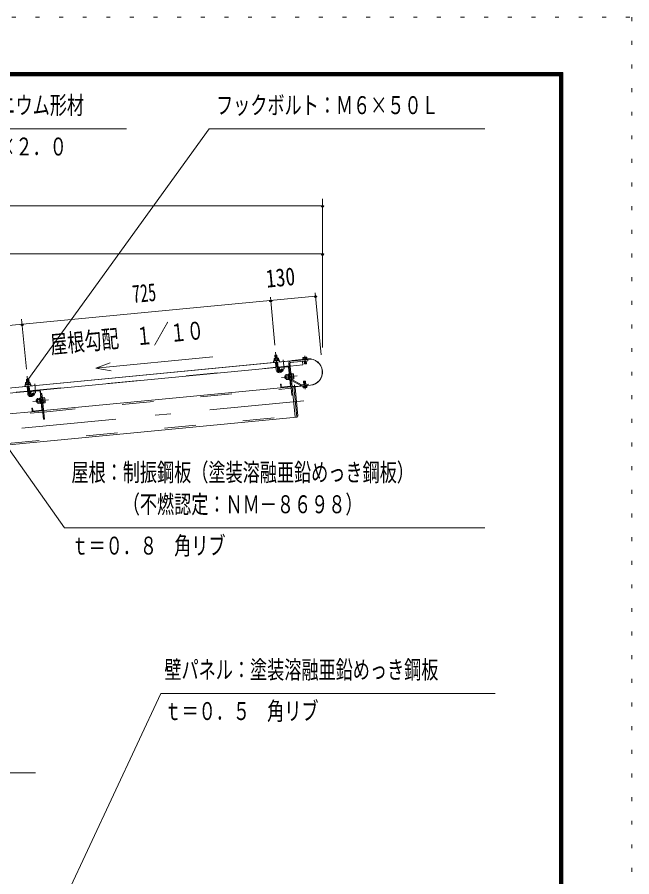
# Model space of a CAD drawing. Units: millimetres, scale not verified. Extents: x -34085 to 34091, y -14700 to 14700.
# Drawn here: x 27845 to 34091, y 5970 to 14700 of the extents above; entities that cross this region are included whole.
import ezdxf
from ezdxf.enums import TextEntityAlignment as Align

# ---------------------------------------------------------------- set-up
doc = ezdxf.new("R2010")
doc.units = ezdxf.units.MM
doc.header["$LTSCALE"] = 80
for name, pattern in [('USER2', [10, 4, -6]), ('USER3', [24, 12, -5, 2, -5]), ('USER4', [3, 0.5, -2.5])]:
    doc.linetypes.add(name, pattern=pattern)
for name, color, linetype, lineweight in [('0-6_2-02BOLD', 7, 'Continuous', 18), ('0-7_2-12HIDDEN', 3, 'USER2', 18), ('0-8_2-22CENTER', 3, 'USER3', 18), ('0-9_2-42THIN', 4, 'Continuous', 18), ('0-A_2-52DIM', 3, 'Continuous', 18), ('0-C_F-F1PAPER', 5, 'Continuous', 18), ('0-D_F-E_J_ADD', 5, 'USER4', 18)]:
    doc.layers.add(name, color=color, linetype=linetype, lineweight=lineweight)
doc.styles.add('ＭＳ ゴシック', font='')
doc.styles.get('ＭＳ ゴシック').set_extended_font_data('MS Gothic')

msp = doc.modelspace()

# ---------------------------------------------------------------- linework, layer by layer
at = {"layer": '0-6_2-02BOLD'}
for p, q in [((30485.46, 11267.53), (30464.56, 11265.51)), ((25308.15, 10698.56), (30801.21, 11227.48)), ((30743.2, 11220.14), (25308.33, 10696.82)), ((30466.83, 11232.98), (30468.55, 11215.13)), ((30471.45, 11193.97), (30478.85, 11117.1)), ((30491.17, 11217.31), (30489.45, 11235.15)), ((30499.76, 11119.12), (30492.35, 11195.98)), ((30617.05, 11186.36), (30669.87, 10637.81)), ((30632.53, 11025.66), (30617.06, 11186.35)), ((30743.52, 11216.82), (30743.02, 11221.87)), ((30760.14, 11230.92), (30758.98, 11243.09)), ((30760.93, 11218.49), (30760.45, 11223.55)), ((30764.4, 11182.1), (30761.99, 11207.34)), ((30780.26, 11232.83), (30779.09, 11245.02)), ((30781.36, 11225.57), (30781.84, 11220.5)), ((27971.4, 10902.25), (30476.3, 11143.45)), ((30475.07, 11156.39), (30495.97, 11158.41)), ((30497.22, 11145.47), (30608.71, 11156.2)), ((30598.09, 11149.55), (30515.87, 11141.63)), ((30622.18, 10957.77), (30604.2, 11144.52)), ((30612.06, 11121.36), (30623.2, 11122.43)), ((27959.64, 11024.31), (27938.73, 11022.31)), ((30569.85, 11059.44), (30572.52, 11031.58)), ((30598.28, 11074.51), (30578.06, 11072.56)), ((30579.32, 11059.49), (30599.53, 11061.43)), ((30602.05, 11035.29), (30581.83, 11033.34)), ((30600.13, 11055.33), (30607.77, 11049.04)), ((30608.44, 11042.07), (30600.79, 11048.36)), ((30610.39, 11021.86), (30603.41, 11021.19)), ((30610.49, 11079.18), (30604.91, 11078.64)), ((30632.79, 11081.33), (30627.21, 11080.8)), ((30728.65, 10958.25), (30634.14, 11008.91)), ((30634.38, 11064.79), (30651.11, 11066.4)), ((30635.82, 11020.71), (30733.93, 10968.13)), ((30653.63, 11040.25), (30636.9, 11038.64)), ((30638.16, 11025.57), (30654.89, 11027.18)), ((27941, 10989.77), (27942.72, 10971.92)), ((27945.63, 10950.75), (27953.02, 10873.89)), ((27949.25, 10913.18), (27970.15, 10915.19)), ((27965.34, 10974.1), (27963.63, 10991.95)), ((27973.93, 10875.9), (27966.53, 10952.77)), ((30628.83, 10947.16), (28114.15, 10705.03)), ((30523.24, 10948.25), (30520.95, 10971.94)), ((30534.93, 10943.75), (30617.15, 10951.66)), ((30669.1, 10948.93), (30826.58, 10964.1)), ((30826.74, 10962.35), (30669.27, 10947.2)), ((30760.2, 10938.04), (30759.04, 10950.22)), ((30779.15, 10952.13), (30780.31, 10939.96)), ((25445.58, 10659.04), (27950.49, 10900.24)), ((28072.26, 10906.34), (27990.05, 10898.41)), ((28072.45, 10831.3), (28052.22, 10829.35)), ((28096.36, 10714.56), (28078.38, 10901.3)), ((28084.66, 10835.97), (28079.08, 10835.43)), ((28097.37, 10879.21), (28086.23, 10878.15)), ((28053.49, 10816.28), (28073.71, 10818.22)), ((28076.23, 10792.07), (28056.01, 10790.13)), ((28074.3, 10812.12), (28081.94, 10805.82)), ((28082.61, 10798.85), (28074.97, 10805.15)), ((28084.56, 10778.65), (28077.59, 10777.98)), ((28125.28, 10823.19), (28108.55, 10821.58)), ((28111.07, 10795.43), (28127.8, 10797.04)), ((28103.01, 10703.95), (25588.33, 10461.82)), ((28009.1, 10700.54), (28091.32, 10708.45))]:
    msp.add_line(p, q, dxfattribs=at)
for points in [[(30488.42, 11236.83), (30485.46, 11267.53), (30483.55, 11269.1), (30466.14, 11267.43), (30464.56, 11265.51), (30467.52, 11234.81)], [(30457.23, 11214.05), (30455.51, 11231.89), (30458.38, 11233.93), (30497.57, 11237.71), (30500.77, 11236.25), (30502.49, 11218.41)], [(30605.91, 11185.29), (30637.22, 10860.06), (30648.36, 10861.14)], [(30620.01, 11155.7), (30748.22, 11168.04), (30744.59, 11205.66)], [(30622.28, 11205.14), (30799.26, 11222.18), (30800.34, 11211.03), (30623.35, 11193.99)], [(30801.05, 11229.22), (30638.35, 11213.55), (30638.51, 11211.81)], [(30751.79, 11244.18), (30748.92, 11242.14), (30750.07, 11229.96)], [(30751.79, 11244.18), (30785.94, 11247.44), (30789.15, 11245.98), (30790.31, 11233.79)], [(30782.9, 11209.35), (30785.3, 11184.09), (30782.15, 11180.28), (30768.21, 11178.95), (30764.4, 11182.1), (30785.3, 11184.09)], [(30510.83, 11135.52), (30513.12, 11111.83), (30507.54, 11111.29), (30505.26, 11134.98)], [(30514.23, 11112.52), (30536.46, 11128.37), (30548.65, 11111.27), (30526.43, 11095.42)], [(27962.6, 10993.61), (27959.64, 11024.31), (27957.73, 11025.89), (27940.31, 11024.22), (27938.73, 11022.31), (27941.69, 10991.6)], [(30579.49, 11032.25), (30572.52, 11031.58), (30566.8, 11036.3), (30565.12, 11053.72), (30569.85, 11059.44), (30576.81, 11060.12)], [(30578.06, 11072.56), (30576.04, 11068.13), (30580.27, 11024.23), (30583.1, 11020.26), (30603.31, 11022.21)], [(30603.41, 11021.19), (30598.18, 11075.53), (30605.15, 11076.21)], [(30604.91, 11078.64), (30610.62, 11019.42), (30616.2, 11019.96)], [(30632.79, 11081.33), (30638.49, 11022.11), (30632.92, 11021.57)], [(30654.89, 11027.18), (30656.91, 11031.62), (30652.68, 11075.51), (30649.86, 11079.48), (30633.12, 11077.87)], [(30774.89, 11000.95), (30771.08, 11004.1), (30757.15, 11002.77), (30754, 10998.96)], [(30756.82, 10969.15), (30754, 10998.96), (30774.89, 11000.95), (30777.74, 10971.16)], [(30657.4, 10949.91), (30668.86, 10940.47), (30696.73, 10650.95), (30687.29, 10639.49), (25363.21, 10126.85)], [(27931.4, 10970.84), (27929.68, 10988.68), (27932.55, 10990.72), (27971.74, 10994.5), (27974.94, 10993.04), (27976.66, 10975.19)], [(30520.95, 10971.94), (30526.53, 10972.47), (30528.81, 10948.78)], [(30687.29, 10639.49), (30657.4, 10949.91), (30639.98, 10948.23)], [(30663.54, 10951.92), (30662.03, 10967.6), (30663.77, 10967.76), (30665.28, 10952.08)], [(30737.91, 10967.33), (30802.11, 10973.51), (30803.18, 10962.35), (30738.99, 10956.18)], [(30748.98, 10949.26), (30750.14, 10937.08), (30753.36, 10935.61), (30787.5, 10938.87), (30790.37, 10940.92), (30789.22, 10953.1)], [(27985.01, 10892.31), (27987.29, 10868.62), (27981.71, 10868.08), (27979.43, 10891.77)], [(27988.41, 10869.31), (28010.62, 10885.15), (28022.82, 10868.06), (28000.6, 10852.21)], [(28052.22, 10829.35), (28050.22, 10824.91), (28054.44, 10781.02), (28057.27, 10777.05), (28077.49, 10779)], [(28077.59, 10777.98), (28072.35, 10832.32), (28079.33, 10832.99)], [(28079.08, 10835.43), (28084.79, 10776.21), (28090.37, 10776.74)], [(28083.95, 10901.83), (28111.39, 10616.86), (28122.54, 10617.93), (28097.38, 10879.22)], [(28107.09, 10778.35), (28112.66, 10778.89), (28106.96, 10838.12), (28101.38, 10837.58)], [(28107.29, 10834.65), (28124.03, 10836.27), (28126.86, 10832.3), (28131.08, 10788.4), (28129.07, 10783.97), (28112.33, 10782.35)], [(28044.02, 10816.23), (28039.29, 10810.51), (28040.98, 10793.08), (28046.7, 10788.37)], [(28053.67, 10789.04), (28046.7, 10788.37), (28044.02, 10816.23), (28050.99, 10816.9)], [(27997.41, 10705.03), (27995.13, 10728.72), (28000.71, 10729.26), (28002.99, 10705.57)]]:
    msp.add_lwpolyline(points, dxfattribs=at)
for points in [[(30507.73, 11218.91), (30508.27, 11213.34), (30452.52, 11207.96), (30451.99, 11213.53)], [(30748.41, 11229.8), (30748.95, 11224.23), (30792.51, 11228.38), (30791.97, 11233.95)], [(27981.9, 10975.7), (27926.16, 10970.32), (27926.69, 10964.75), (27982.44, 10970.13)], [(30746.79, 10954.68), (30747.31, 10949.1), (30790.88, 10953.26), (30790.34, 10958.83)]]:
    msp.add_lwpolyline(points, close=True, dxfattribs=at)
for centre, radius, start, end in [((30456.68, 11201.33), 7, 95.49939, 275.49939), ((30461.96, 11224.17), 10.06, 61.11575, 121.11575), ((30481.58, 11198.38), 37.62, 77.91205, 113.08797), ((30495.91, 11227.44), 10.06, 69.88426, 129.88426), ((30505.45, 11206.03), 7, 275.5002, 95.5002), ((30624.02, 11187.02), 18.2, 95.50003, 185.50002), ((30624.02, 11187.02), 7, 95.50003, 185.50002), ((30754.56, 11236.3), 8.11, 56.9164, 95.44783), ((30771.69, 11216.16), 29.79, 75.61871, 115.27916), ((30784.72, 11239.18), 8.11, 95.44783, 133.99406), ((30813.89, 11095.78), 134.05, 275.50003, 95.50003), ((30813.89, 11095.78), 132.3, 275.50003, 95.50003), ((30508.9, 11119.99), 30.18, 185.5, 305.5), ((30508.9, 11119.99), 9.19, 185.5, 305.5), ((30516.41, 11136.05), 11.2, 95.49878, 185.49857), ((30516.41, 11136.05), 5.6, 95.49878, 185.4908), ((30598.63, 11143.98), 11.2, 5.5027, 95.5027), ((30598.63, 11143.98), 5.6, 5.5027, 95.5027), ((30586.28, 11066.76), 10.07, 185.50095, 226.22777), ((30614.59, 11049.69), 36.61, 164.47554, 206.52635), ((30590.06, 11027.54), 10.07, 144.77412, 185.50095), ((30638.8, 11026.27), 6.3, 226.24097, 241.79402), ((30642.89, 11072.21), 10.07, 324.77412, 5.50095), ((30618.36, 11050.06), 36.61, 344.47554, 26.52635), ((30646.67, 11032.98), 10.07, 5.50095, 46.22777), ((27930.85, 10958.12), 7, 95.49939, 275.49939), ((27936.14, 10980.96), 10.06, 61.11575, 121.11575), ((27955.75, 10955.17), 37.62, 77.91205, 113.08797), ((27970.08, 10984.23), 10.06, 69.88426, 129.88426), ((27979.62, 10962.82), 7, 275.5002, 95.5002), ((30534.39, 10949.32), 11.2, 185.49792, 275.50047), ((30534.39, 10949.32), 5.6, 185.4908, 275.50047), ((30616.61, 10957.23), 5.6, 275.51155, 5.5027), ((30616.61, 10957.23), 11.2, 275.51155, 5.5027), ((30668.76, 10952.42), 5.25, 185.50003, 275.50003), ((30668.76, 10952.42), 3.5, 185.50003, 275.50003), ((30737.24, 10974.3), 18.2, 241.8121, 275.50003), ((30737.24, 10974.3), 7, 241.81552, 275.50003), ((30754.57, 10943.87), 8.11, 275.44783, 313.99406), ((30767.6, 10966.89), 29.79, 255.61871, 295.27916), ((30784.73, 10946.75), 8.11, 236.9164, 275.44783), ((27983.08, 10876.78), 30.18, 185.5, 305.5), ((27983.08, 10876.78), 9.19, 185.5, 305.5), ((27990.58, 10892.84), 11.2, 95.49878, 185.49857), ((27990.58, 10892.84), 5.6, 95.49878, 185.4908), ((28072.8, 10900.77), 11.2, 5.5027, 95.5027), ((28072.8, 10900.77), 5.6, 5.5027, 95.5027), ((28117.06, 10829), 10.07, 324.77412, 5.50095), ((28060.46, 10823.55), 10.07, 185.50095, 226.22777), ((28088.77, 10806.48), 36.61, 164.47554, 206.52635), ((28064.23, 10784.32), 10.07, 144.77412, 185.50095), ((28092.54, 10806.84), 36.61, 344.47554, 26.52635), ((28120.84, 10789.77), 10.07, 5.50095, 46.22777), ((28008.56, 10706.11), 11.2, 185.49792, 275.50047), ((28008.56, 10706.11), 5.6, 185.4908, 275.50047), ((28090.79, 10714.02), 5.6, 275.51155, 5.5027), ((28090.79, 10714.02), 11.2, 275.51155, 5.5027)]:
    msp.add_arc(centre, radius, start, end, dxfattribs=at)
at = {"layer": '0-7_2-12HIDDEN'}
for p, q in [((27971.23, 10903.99), (30476.14, 11145.19)), ((30497.05, 11147.2), (30608.54, 11157.94)), ((30619.84, 11157.44), (30748.05, 11169.78)), ((28115.56, 10690.39), (30630.24, 10932.53)), ((25445.41, 10660.79), (27950.32, 10901.98)), ((25361.8, 10141.48), (30668.46, 10652.44)), ((25589.75, 10447.18), (28104.41, 10689.32))]:
    msp.add_line(p, q, dxfattribs=at)
at = {"layer": '0-8_2-22CENTER'}
for p, q in [((30471.94, 11298.43), (30489.31, 11118.11)), ((30558.66, 11128.17), (30549.74, 11220.84)), ((30775.59, 11175.79), (30767.44, 11260.43)), ((30520.33, 11103.97), (30553.81, 11127.84)), ((27946.12, 11055.22), (27963.48, 10874.89)), ((30689.64, 11056.92), (30531.13, 11041.65)), ((30771.85, 10922.63), (30763.7, 11007.27)), ((28032.83, 10884.96), (28023.92, 10977.63)), ((27994.51, 10860.76), (28027.98, 10884.63)), ((30759.44, 10803.08), (25348.26, 10282.06)), ((28005.29, 10798.43), (28163.81, 10813.71))]:
    msp.add_line(p, q, dxfattribs=at)
for centre in [(30508.9, 11119.99), (27983.08, 10876.78)]:
    msp.add_arc(centre, 19.69, 185.5, 305.5, dxfattribs=at)
at = {"layer": '0-9_2-42THIN'}
for p, q in [((30469.26, 11234.98), (30466.14, 11267.43)), ((30483.55, 11269.1), (30486.68, 11236.66)), ((30494.23, 11158.23), (30490.61, 11195.81)), ((30763.23, 11223.82), (30763.71, 11218.76)), ((30764.78, 11207.61), (30767.46, 11179.58)), ((30779.04, 11220.23), (30778.56, 11225.3)), ((30782.78, 11181.05), (30780.11, 11209.08)), ((30496.6, 11151.9), (30494.23, 11158.23)), ((27943.43, 10991.77), (27940.31, 11024.21)), ((27957.73, 11025.89), (27960.85, 10993.45)), ((30577.15, 11056.64), (30566.69, 11055.63)), ((30568.7, 11034.73), (30579.16, 11035.74)), ((30759.62, 10969.42), (30756.51, 11002.01)), ((30771.85, 11003.48), (30774.95, 10970.9)), ((28040.87, 10812.41), (28051.32, 10813.42)), ((28053.33, 10792.52), (28042.88, 10791.51))]:
    msp.add_line(p, q, dxfattribs=at)
for points in [[(30473.2, 11194.14), (30476.81, 11156.56), (30475.69, 11149.89)], [(27947.37, 10950.92), (27950.99, 10913.35), (27949.87, 10906.68)], [(27970.77, 10908.69), (27968.4, 10915.02), (27964.79, 10952.6)]]:
    msp.add_lwpolyline(points, dxfattribs=at)
at = {"layer": '0-A_2-52DIM'}
for p, q in [((29796.34, 13565.9), (27954.34, 11017.86)), ((29796.34, 13565.9), (32596.34, 13565.9)), ((30947.83, 12855.45), (30947.83, 11345.24)), ((16884.85, 12785.45), (30947.83, 12785.45)), ((30961.83, 12785.45), (30933.83, 12785.45)), ((30947.83, 12295.45), (16884.85, 12295.45)), ((30961.83, 12295.45), (30933.83, 12295.45)), ((30935.03, 11272.78), (30874.52, 11901.27)), ((30877.72, 11867.92), (25369.7, 11337.56)), ((30435.33, 11823.97), (30407.33, 11823.97)), ((30465.22, 11368.11), (30418.13, 11857.32)), ((30891.72, 11867.92), (30863.72, 11867.92)), ((27939.41, 11124.9), (27890.48, 11633.02)), ((27909.51, 11580.76), (27881.51, 11580.76)), ((28643.79, 11135.89), (29833.2, 11250.42)), ((27968.34, 11017.86), (27940.34, 11017.86)), ((29306.35, 7832.9), (27999.42, 5038.52)), ((32701.36, 7832.9), (29306.35, 7832.9))]:
    msp.add_line(p, q, dxfattribs=at)
for points in [[(25830.76, 10586.06), (26366.35, 13565.9), (28956.35, 13565.9)], [(28791.32, 11191.05), (28643.79, 11135.89), (28799.13, 11109.89)], [(27363.95, 10872.44), (28326.34, 9512.9), (32596.34, 9512.9)], [(28031.71, 7026.1), (25231.7, 7026.1), (23400.3, 8133)]]:
    msp.add_lwpolyline(points, dxfattribs=at)
for centre in [(30947.83, 12785.45), (30947.83, 12295.45), (30421.33, 11823.97), (30877.72, 11867.92), (27895.51, 11580.76), (27954.34, 11017.86)]:
    msp.add_arc(centre, 14, 180, 0, dxfattribs=at)
at = {"layer": '0-C_F-F1PAPER'}
for points in [[(33391.46, -14000), (-6788.54, -14000), (-6788.54, 14140), (33391.46, 14140)], [(33387.96, -13996.5), (33387.96, 14136.5), (-6785.04, 14136.5), (-6785.04, -13996.5)], [(33384.46, -13993), (33384.46, 14133), (-6781.54, 14133), (-6781.54, -13993)], [(33380.96, -13989.5), (-6778.04, -13989.5), (-6778.04, 14129.5), (33380.96, 14129.5)], [(33377.46, -13986), (33377.46, 14126), (-6774.54, 14126), (-6774.54, -13986)], [(33373.96, -13982.5), (-6771.04, -13982.5), (-6771.04, 14122.5), (33373.96, 14122.5)], [(33370.46, -13979), (33370.46, 14119), (-6767.54, 14119), (-6767.54, -13979)], [(33366.96, -13975.5), (-6764.04, -13975.5), (-6764.04, 14115.5), (33366.96, 14115.5)], [(33363.46, -13972), (-6760.54, -13972), (-6760.54, 14112), (33363.46, 14112)], [(33359.96, -13968.5), (-6757.04, -13968.5), (-6757.04, 14108.5), (33359.96, 14108.5)], [(33356.46, -13965), (33356.46, 14105), (-6753.54, 14105), (-6753.54, -13965)]]:
    msp.add_lwpolyline(points, close=True, dxfattribs=at)
at = {"layer": '0-D_F-E_J_ADD'}
msp.add_lwpolyline([(34091.46, -14700), (-7488.54, -14700), (-7488.54, 14700), (34091.46, 14700)], close=True, dxfattribs=at)

# ---------------------------------------------------------------- texts
at = {"layer": '0-A_2-52DIM', "color": 7, "style": 'ＭＳ ゴシック', "width": 0.7}
for s, p in [('側化粧：アルミニウム形材', (26436.35, 13660.78)), ('フックボルト：Ｍ６×５０Ｌ', (29866.35, 13660.78)), ('\u3000－７７×４０×２．０', (26436.35, 13240.77)), ('屋根：制振鋼板（塗装溶融亜鉛めっき鋼板）', (28396.34, 9932.46)), ('\u3000\u3000\u3000（不燃認定：ＮＭ－８６９８）', (28396.33, 9607.78)), ('ｔ＝０．８\u3000角リブ', (28396.33, 9187.77)), ('壁パネル：塗装溶融亜鉛めっき鋼板', (29341.35, 7927.78)), ('ｔ＝０．５\u3000角リブ', (29341.35, 7507.77))]:
    msp.add_text(s, height=182.3, dxfattribs=at).set_placement(p, align=Align.BOTTOM_LEFT)
at = {"layer": '0-A_2-52DIM', "color": 7, "style": 'ＭＳ ゴシック'}
for s, width, p in [('130', 0.8, (30386.92, 11898.39)), ('725', 0.65, (29029.2, 11742.67)), ('屋根勾配\u3000１／１０', 0.7, (28196.25, 11228.72))]:
    msp.add_text(s, height=182.3, rotation=5.5, dxfattribs=dict(at, width=width)).set_placement(p, align=Align.BOTTOM_LEFT)

doc.saveas('drawing.dxf')
